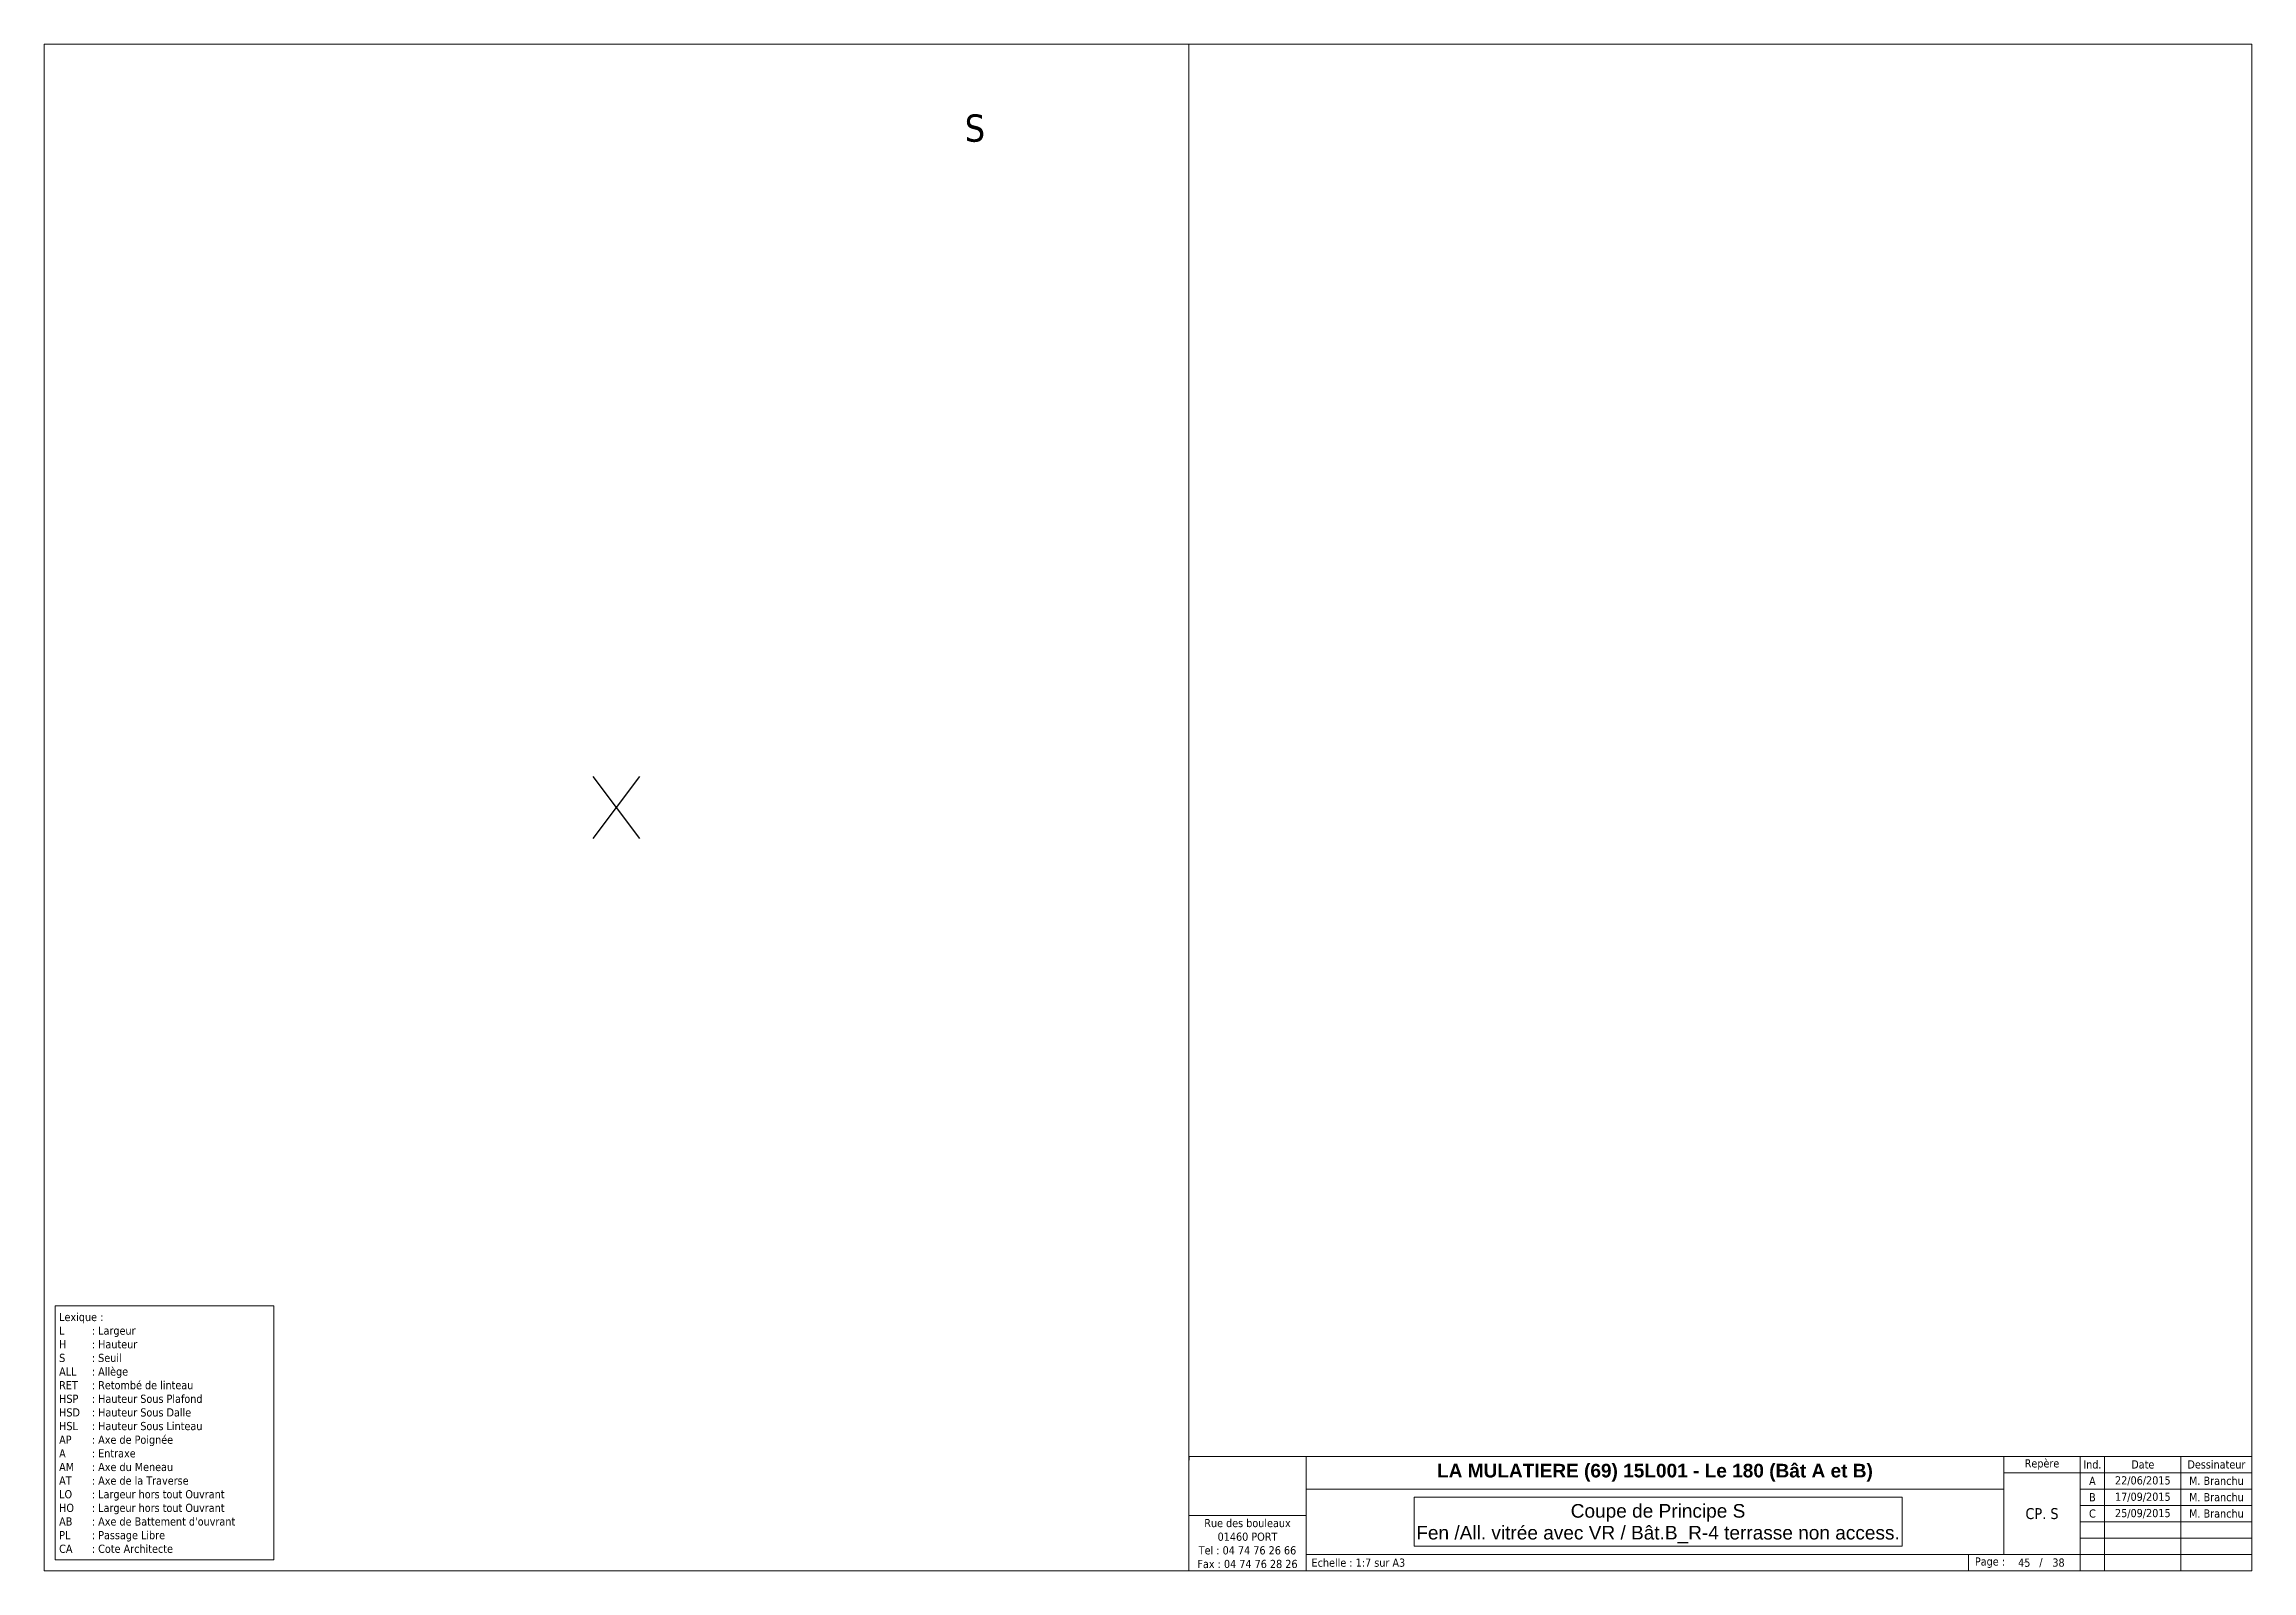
# Paper-space layout 'CP. S' of a CAD drawing. Header units: millimetres. Extents: x -125 to 280, y 21 to 301.
# The model-space entities are those that its viewports show. They can reach past a viewport. Long polylines and large blocks are cut down to what shows.
import ezdxf
from ezdxf.enums import TextEntityAlignment as Align

# ---------------------------------------------------------------- set-up
doc = ezdxf.new("R2010")
doc.units = ezdxf.units.MM
doc.header["$PDMODE"] = 35
doc.header["$PDSIZE"] = 0.5
doc.linetypes.add('POINTILLE', pattern=[6.35, 0, -6.35])
doc.layers.get('0').update_dxf_attribs({"lineweight": 13})
doc.layers.get('Defpoints').update_dxf_attribs({"true_color": 0xc2a584})
for name, color, linetype, lineweight, plot in [('0 - Invisible', 43, 'Continuous', 0, False), ('0 - Trame', 1, 'Continuous', 0, False), ('Intouchable', 252, 'Continuous', 13, False), ('Non visible', 163, 'Continuous', 25, False)]:
    doc.layers.add(name, color=color, linetype=linetype, lineweight=lineweight, plot=plot)
doc.layers.add('1 - Cache', color=7, linetype='Continuous', lineweight=0, true_color=0xffffff)
for name, color, linetype, lineweight in [('1 - Cartouche', 7, 'Continuous', 13), ('1 - Texte', 7, 'Continuous', 13), ('Texte', 7, 'Continuous', 13)]:
    doc.layers.add(name, color=color, linetype=linetype, lineweight=lineweight)
doc.styles.get("Standard").update_dxf_attribs({"font": 'ARIALUNI.TTF'})
doc.styles.add('Texte Poralu', font='tahomabd.ttf')
picture_1 = doc.add_image_def('image1.jpg', size_in_pixel=(1285, 649))

# ---------------------------------------------------------------- blocks, each defined once
blk = doc.blocks.new('*U37')
at = {"layer": '1 - Cartouche'}
blk.add_lwpolyline([(-405, 1.250555214937776e-12), (0, 1.250555214937776e-12), (0, 280.0000000000013), (-405, 280.0000000000013), (-405, 1.250555214937776e-12)], dxfattribs=at)
blk = doc.blocks.new('*U45')
at = {"layer": '0 - Invisible'}
blk.add_lwpolyline([(-20.06665547347202, -23.29079919409006), (20.06665547347224, -23.29079919409006), (20.06665547347224, 23.29079919408992), (-20.06665547347202, 23.29079919408992)], close=True, dxfattribs=at)
at = {"layer": 'Texte', "insert": (-19.31665547347202, -6.821210263296962e-14), "char_height": 1.5, "attachment_point": 4, "style": 'Texte Poralu'}
blk.add_mtext("\\pt1.125;Lexique :\\P\\pt6;L ^I: Largeur \\PH ^I: Hauteur\\PS ^I: Seuil\\PALL^I: Allège\\PRET^I: Retombé de linteau\\PHSP^I: Hauteur Sous Plafond\\PHSD^I: Hauteur Sous Dalle\\PHSL^I: Hauteur Sous Linteau\\PAP^I: Axe de Poignée\\PA^I: Entraxe\\PAM^I: Axe du Meneau\\PAT^I: Axe de la Traverse\\PLO^I: Largeur hors tout Ouvrant\\PHO^I: Largeur hors tout Ouvrant\\PAB^I: Axe de Battement d'ouvrant\\PPL^I: Passage Libre\\PCA^I: Cote Architecte", dxfattribs=at)
blk = doc.blocks.new('Cartouche - Total de page')
at = {"layer": '1 - Cartouche', "color": 0, "insert": (0, 0), "char_height": 5, "attachment_point": 5, "style": 'Texte Poralu'}
blk.add_mtext('38', dxfattribs=at)
blk = doc.blocks.new('Cartouche - Indice A')
at = {"insert": (0, 0), "char_height": 10, "attachment_point": 5, "style": 'Texte Poralu'}
blk.add_mtext('A', dxfattribs=at)
blk = doc.blocks.new('Cartouche - Indice B')
at = {"insert": (0, 0), "char_height": 10, "attachment_point": 5, "style": 'Texte Poralu'}
blk.add_mtext('B', dxfattribs=at)
blk = doc.blocks.new('Cartouche - Indice C')
at = {"insert": (0, 0), "char_height": 10, "attachment_point": 5, "style": 'Texte Poralu'}
blk.add_mtext('C', dxfattribs=at)
blk = doc.blocks.new("Cartouche - Nom d'affaire")
at = {"layer": '1 - Cartouche', "insert": (0, 0), "char_height": 5, "attachment_point": 5, "style": 'Texte Poralu'}
blk.add_mtext('{\\fArial|b1|i0|c0|p34;LA MULATIERE (69) 15L001 - Le 180 (Bât A et B)}', dxfattribs=at)
blk = doc.blocks.new('Cartouche - Indice A - Date')
at = {"insert": (0, 0), "char_height": 1.5, "attachment_point": 5, "style": 'Texte Poralu'}
blk.add_mtext('22/06/2015', dxfattribs=at)
blk = doc.blocks.new('Cartouche - Indice B - Date')
at = {"insert": (0, 0), "char_height": 1.5, "attachment_point": 5, "style": 'Texte Poralu'}
blk.add_mtext('17/09/2015', dxfattribs=at)
blk = doc.blocks.new('Cartouche - Indice C - Date')
at = {"insert": (0, 0), "char_height": 10, "attachment_point": 5, "style": 'Texte Poralu'}
blk.add_mtext('25/09/2015', dxfattribs=at)
blk = doc.blocks.new('Cartouche - Indice A - Projeteur')
at = {"insert": (0, 0), "char_height": 10, "attachment_point": 5, "style": 'Texte Poralu'}
blk.add_mtext('M. Branchu', dxfattribs=at)
blk = doc.blocks.new('Cartouche - Indice B - Projeteur')
at = {"insert": (0, 0), "char_height": 10, "attachment_point": 5, "style": 'Texte Poralu'}
blk.add_mtext('M. Branchu', dxfattribs=at)
blk = doc.blocks.new('Cartouche - Indice C - Projeteur')
at = {"insert": (0, 0), "char_height": 10, "attachment_point": 5, "style": 'Texte Poralu'}
blk.add_mtext('M. Branchu', dxfattribs=at)
blk = doc.blocks.new('*U35')
at = {"layer": '1 - Cartouche'}
for points in [[(-195, 4.913830070320489e-13), (-173.5000000000073, -6.784574607151377e-12), (-173.5000000000073, 20.99999999999321), (-195.0000000000073, 20.99999999999321)], [(-173.5000000000073, 15.00000000000049), (-45.49999999998181, 15.00000000000049), (-45.5, 21.00000000000049), (-173.5000000000073, 20.99999999999321)], [(-45.5, 18.00000000000049), (-31.5, 18.00000000000049), (-31.5, 21.00000000000049), (-45.5, 21.00000000000049)], [(-31.5, 18.00000000000049), (-27, 18.00000000000049), (-27, 21.00000000000049), (-31.5, 21.00000000000049)], [(-27, 18.00000000000049), (-13, 18.00000000000049), (-13, 21.00000000000049), (-27, 21.00000000000049)], [(-13, 18.00000000000049), (0, 18.00000000000049), (0, 21.00000000000049), (-13, 21.00000000000049)], [(-45.49999999998181, 3.000000000007767), (-31.5, 3.000000000000491), (-31.5, 18.00000000000049), (-45.5, 18.00000000000049)], [(-31.5, 15.00000000000049), (-27, 15.00000000000049), (-27, 18.00000000000049), (-31.5, 18.00000000000049)], [(-27, 15.00000000000049), (-13, 15.00000000000049), (-13, 18.00000000000049), (-27, 18.00000000000049)], [(-13, 15.00000000000049), (0, 15.00000000000049), (0, 18.00000000000049), (-13, 18.00000000000049)], [(-173.5000000000073, 2.999999999993215), (-45.49999999998181, 3.000000000007767), (-45.49999999999636, 15.00000000000049), (-173.5000000000073, 15.00000000000049)], [(-31.5, 12.00000000000049), (-27, 12.00000000000049), (-27, 15.00000000000049), (-31.5, 15.00000000000049)], [(-27, 12.00000000000049), (-13, 12.00000000000049), (-13, 15.00000000000049), (-27, 15.00000000000049)], [(-13, 12.00000000000049), (0, 12.00000000000049), (0, 15.00000000000049), (-13, 15.00000000000049)], [(-31.5, 9.000000000000492), (-27, 9.000000000000492), (-27, 12.00000000000049), (-31.5, 12.00000000000049)], [(-31.5, 6.000000000000491), (-27, 6.000000000000491), (-27, 9.000000000000492), (-31.5, 9.000000000000492)], [(-27, 9.000000000000492), (-13, 9.000000000000492), (-13, 12.00000000000049), (-27, 12.00000000000049)], [(-27, 6.000000000000491), (-13, 6.000000000000491), (-13, 9.000000000000492), (-27, 9.000000000000492)], [(-13, 9.000000000000492), (0, 9.000000000000492), (0, 12.00000000000049), (-13, 12.00000000000049)], [(-13, 6.000000000000491), (0, 6.000000000000491), (0, 9.000000000000492), (-13, 9.000000000000492)], [(-31.5, 3.000000000000491), (-27, 3.000000000000491), (-27, 6.000000000000491), (-31.5, 6.000000000000491)], [(-27, 3.000000000000491), (-13, 3.000000000000491), (-13, 6.000000000000491), (-27, 6.000000000000491)], [(-13, 3.000000000000491), (0, 3.000000000000491), (0, 6.000000000000491), (-13, 6.000000000000491)], [(-173.5000000000073, -6.784574607151377e-12), (-51.99999999998181, 7.767340621215474e-12), (-51.99999999998181, 3.000000000000491), (-173.5000000000073, 2.999999999993215)], [(-51.99999999998181, 7.767340621215474e-12), (-31.5, 4.913830070320489e-13), (-31.5, 3.000000000000491), (-51.99999999998181, 3.000000000007767)], [(-31.5, 4.913830070320489e-13), (-27, 4.913830070320489e-13), (-27, 3.000000000000491), (-31.5, 3.000000000000491)], [(-27, 4.913830070320489e-13), (-13, 4.913830070320489e-13), (-13, 3.000000000000491), (-27, 3.000000000000491)], [(-13, 4.913830070320489e-13), (0, 4.913830070320489e-13), (0, 3.000000000000491), (-13, 3.000000000000491)]]:
    blk.add_lwpolyline(points, close=True, dxfattribs=at)
for name, p, xscale, yscale, zscale in [("Cartouche - Nom d'affaire", (-109.5000000000036, 17.99999999999686), 0.5, 0.5, 0.5), ('Cartouche - Indice A', (-29.25, 16.5000000000005), 0.15, 0.15, 0.15), ('Cartouche - Indice A - Projeteur', (-6.499999999999999, 16.50000000000095), 0.15, 0.15, 0.15), ('Cartouche - Indice B', (-29.24999999999988, 13.50000000000061), 0.15, 0.15, 0.15), ('Cartouche - Indice B - Projeteur', (-6.500000000000283, 13.50000000000084), 0.15, 0.15, 0.15), ('Cartouche - Indice C', (-29.24999999999988, 10.5000000000005), 0.1499999999999986, 0.1499999999999986, 0.1499999999999986), ('Cartouche - Indice C - Date', (-20.00000000000023, 10.5000000000005), 0.1499999999999986, 0.1499999999999986, 0.1499999999999986), ('Cartouche - Indice C - Projeteur', (-6.500000000000114, 10.50000000000084), 0.1500000000000004, 0.1500000000000004, 0.1500000000000004), ('Cartouche - Total de page', (-35.47095366016552, 1.500000000000491), 0.3, 0.3, 0.3)]:
    blk.add_blockref(name, p, dxfattribs=dict(xscale=xscale, yscale=yscale, zscale=zscale))
for name, p in [('Cartouche - Indice A - Date', (-20.00000000000006, 16.50000000000061)), ('Cartouche - Indice B - Date', (-20.00000000000034, 13.5000000000005))]:
    blk.add_blockref(name, p)
at = {"layer": '1 - Cartouche', "char_height": 1.5, "style": 'Texte Poralu'}
for s, insert, attachment_point in [('Repère', (-38.5, 19.50000000000049), 5), ('Ind.', (-29.25, 19.50000000000049), 5), ('Date', (-20, 19.50000000000049), 5), ('Dessinateur', (-6.5, 19.50000000000049), 5), ('Rue des bouleaux\\P01460 PORT\\PTel : 04 74 76 26 66\\PFax : 04 74 76 28 26', (-184.2500000000109, 4.999999999993215), 5), ('Page : ', (-50.80641370046101, 1.500000000007881), 4), ('/', (-38.69157152450401, 1.500000000007654), 5)]:
    blk.add_mtext(s, dxfattribs=dict(at, insert=insert, attachment_point=attachment_point))
at = {"layer": '1 - Cartouche', "style": 'Texte Poralu'}
for tag, height, p in [('DESIGNATION', 2.5, (-109.4999999999945, 9.000000000000492)), ('REPERE', 2, (-38.5, 10.50000000000049)), ('NUM_PAGE', 1.5, (-41.91218938884248, 1.500000000007767))]:
    blk.add_attdef(tag, text='', height=height, dxfattribs=at).set_placement(p, align=Align.MIDDLE_CENTER)
blk.add_attdef('ECHELLE', text='', height=1.5, dxfattribs=at).set_placement((-172.5000000000073, 1.499999999993215), align=Align.MIDDLE_LEFT)
at = {"layer": '1 - Cache'}
image = blk.add_image(picture_1, insert=(-195.0000000000073, 10.14124513617999), size_in_units=(21.500000000000004, 10.858754863813232), dxfattribs=at)
blk = doc.blocks.new('Cadre Coupe_Elev')
blk.add_point((8000, 1500))
at = {"layer": '0 - Trame'}
for points in [[(500, 500), (9500, 500), (9500, 9500), (500, 9500)], [(500, 1500), (9500, 1500), (9500, 500), (500, 500)]]:
    blk.add_lwpolyline(points, close=True, dxfattribs=at)
at = {"layer": 'Defpoints'}
for p in [(5000, 5729.996620553562), (4999.999999999971, 3733.496620553549), (5000, 1200), (5000, 1000), (5000, 800)]:
    blk.add_point(p, dxfattribs=at)
at = {"color": 7}
blk.add_attdef('REPERE_1', text='', height=300, dxfattribs=at).set_placement((1000, 9000), align=Align.MIDDLE_CENTER)
at = {"layer": '1 - Texte', "color": 7}
for tag, p in [('DEFINITION1', (5000, 1200)), ('DEFINITION2', (5000, 800))]:
    blk.add_attdef(tag, text='', height=250, dxfattribs=at).set_placement(p, align=Align.MIDDLE_CENTER)
at = {"layer": 'Non visible', "style": 'Texte Poralu'}
for p in [(5447.11721373623, 4905.799125232807), (5447.11721373623, 4605.799125232807)]:
    blk.add_attdef('REPERE_2', text='', height=35, dxfattribs=at).set_placement(p, align=Align.MIDDLE_LEFT)
blk = doc.blocks.new('Cadre centrage dessin')
at = {"layer": 'Defpoints'}
for p, q in [((-682.5, 906.5000000000127), (-582.5, 906.5000000000127)), ((-682.5, 806.5000000000127), (-682.5, 906.5000000000127)), ((582.5, 906.5000000000127), (682.5, 906.5000000000127)), ((682.5, 906.5000000000127), (682.5, 806.5000000000127)), ((-30.07397687401681, -39.94441030959297), (30.07397687401681, 39.94441030959297)), ((30.07397687401681, -39.94441030959297), (-30.07397687401681, 39.94441030959297)), ((-682.5, -906.5000000000127), (-682.5, -806.5000000000127)), ((682.4999999999999, -806.5000000000127), (682.5, -906.4999999999945)), ((-582.5, -906.5000000000127), (-682.5, -906.5000000000127)), ((682.5000000000582, -906.5000000000127), (582.5000000000582, -906.5000000000127)), ((-735, -1016.500000000013), (-635, -1016.500000000013)), ((-735, -1116.500000000013), (-735, -1016.500000000013)), ((634.9999999999418, -1016.500000000013), (734.9999999999418, -1016.500000000013)), ((734.9999999999418, -1016.500000000013), (734.9999999999418, -1116.500000000013)), ((-30.00000000002728, -2036.500000000015), (29.9999999999709, -1956.500000000013)), ((29.9999999999709, -2036.500000000015), (-30.00000000002728, -1956.500000000013)), ((-735, -2976.500000000013), (-735, -2876.500000000013)), ((-635, -2976.500000000013), (-735, -2976.500000000013)), ((735, -2976.500000000013), (635, -2976.500000000013))]:
    blk.add_line(p, q, dxfattribs=at)
at = {"layer": 'Defpoints', "linetype": 'POINTILLE', "ltscale": 2}
for p, q in [((682.5, -906.4999999999945), (682.5, -906.5000000000455)), ((682.5, -906.5000000000455), (682.5000000000582, -906.5000000000127)), ((734.9999999999418, -2829.50000000002), (734.9999999999418, -2829.500000000071)), ((734.9999999999418, -2829.500000000071), (735, -2976.500000000013))]:
    blk.add_line(p, q, dxfattribs=at)

msp = doc.modelspace()

# ---------------------------------------------------------------- linework, layer by layer
at = {"layer": 'Intouchable'}
msp.add_lwpolyline([(187450.0000000019, -8500), (189500, -8500), (189500, -8200.000000000698), (187450.0000000019, -8200.000000000698)], close=True, dxfattribs=at)
msp.add_point((188475.0000000007, -8350.000000000698), dxfattribs=at)

# ---------------------------------------------------------------- block references
ref = msp.add_blockref('Cadre Coupe_Elev', (180000, -10000))
ref.add_attrib('REPERE_2', 'S', dxfattribs={"layer": 'Non visible', "height": 35, "style": 'Texte Poralu'}).set_placement((185447.1172137362, -5094.200874767193), align=Align.MIDDLE_LEFT)
ref.add_attrib('REPERE_2', 'S', dxfattribs={"layer": 'Non visible', "height": 35, "style": 'Texte Poralu'}).set_placement((185447.1172137362, -5394.200874767193), align=Align.MIDDLE_LEFT)
ref.add_attrib('DEFINITION1', 'Coupe de Principe S', dxfattribs={"layer": '1 - Texte', "color": 7, "height": 250}).set_placement((185000, -8800), align=Align.MIDDLE_CENTER)
ref.add_attrib('DEFINITION2', 'Fen /All. vitrée avec VR / Bât.B_R-4 terrasse non access.', dxfattribs={"layer": '1 - Texte', "color": 7, "height": 250}).set_placement((185000, -9200), align=Align.MIDDLE_CENTER)
msp.add_blockref('Cadre centrage dessin', (185000, -4270.003379446438), dxfattribs=at)
at = {"layer": 'Intouchable', "xscale": 30, "yscale": 30, "zscale": 30}
msp.add_blockref('Cartouche - Total de page', (189102.9046339835, -8350.000000000698), dxfattribs=at)

# ---------------------------------------------------------------- texts
at = {"style": 'Texte Poralu'}
msp.add_attdef('45', text='', height=150, dxfattribs=at).set_placement((188475.0000000007, -8350.000000000698), align=Align.MIDDLE_CENTER)
at = {"layer": 'Intouchable', "char_height": 150, "style": 'Texte Poralu'}
for s, insert, attachment_point in [('Page : ', (187569.3586299538, -8350), 4), ('/', (188780.8428475496, -8350), 5)]:
    msp.add_mtext(s, dxfattribs=dict(at, insert=insert, attachment_point=attachment_point))

psp = doc.layouts.new('CP. S')

# ---------------------------------------------------------------- linework, layer by layer
at = {"layer": '1 - Cartouche'}
for points in [[(-125.1649336838584, 301.1751263822173), (84.83506631613432, 301.1751263822173), (84.83506631613432, 42.17512638221658), (84.83506631613432, 42.17512638220925), (84.83506631614159, 21.17512638221729), (-125.1649336838584, 21.17512638221729)], [(84.83506631613432, 301.1751263822172), (279.8350663161416, 301.1751263822173), (279.8350663161416, 42.17512638221653), (279.8350663161416, 42.17512638220919), (279.8350663161489, 42.17512638221357), (84.83506631613432, 42.17512638221357)]]:
    psp.add_lwpolyline(points, close=True, dxfattribs=at)

# ---------------------------------------------------------------- block references
for name, p in [('*U37', (279.8350663161416, 21.17512638221604)), ('*U45', (-103.0982782103864, 46.46592557630734))]:
    psp.add_blockref(name, p)
ref = psp.add_blockref('*U35', (279.8350663161416, 21.17512638221604))
ref.add_attrib('ECHELLE', 'Echelle : 1:7 sur A3', dxfattribs={"layer": '1 - Cartouche', "height": 1.5, "style": 'Texte Poralu'}).set_placement((107.3350663161343, 22.67512638220925), align=Align.MIDDLE_LEFT)
ref.add_attrib('REPERE', 'CP. S', dxfattribs={"layer": '1 - Cartouche', "height": 2, "style": 'Texte Poralu'}).set_placement((241.3350663161416, 31.67512638221653), align=Align.MIDDLE_CENTER)

# ---------------------------------------------------------------- viewports
vp = psp.add_viewport(center=(-20.16493368385841, 161.1751263822173), size=(210, 280.0000000000001), view_center_point=(185000, -6266.503379446451), view_height=1960, dxfattribs=at)
vp.dxf.flags = 0x10000  # cut along an outline
vp.dxf.clipping_boundary_handle = psp.add_lwpolyline([(-125.1649336838584, 301.1751263822173), (84.83506631613432, 301.1751263822173), (84.83506631613432, 42.17512638221658), (84.83506631613432, 42.17512638220925), (84.83506631614159, 21.17512638221729), (-125.1649336838584, 21.17512638221729)], format="xyb", close=True, dxfattribs={"invisible": 1}).dxf.handle
vp = psp.add_viewport(center=(182.3350663161416, 171.6751263822133), size=(195.0000000000146, 259.0000000000081), view_center_point=(185000, -4270.003379446438), view_height=1813.000000000057, status=3, dxfattribs=at)
vp.dxf.flags = 0x10000  # cut along an outline
vp.dxf.clipping_boundary_handle = psp.add_lwpolyline([(84.83506631613432, 301.1751263822172), (279.8350663161416, 301.1751263822173), (279.8350663161416, 42.17512638221653), (279.8350663161416, 42.17512638220919), (279.8350663161489, 42.17512638221357), (84.83506631613432, 42.17512638221357)], format="xyb", close=True, dxfattribs={"invisible": 1}).dxf.handle
at = {"layer": 'Defpoints', "view_target_point": (5036.237836773623, -9193.420038444921)}
psp.add_viewport(center=(170.8989023449494, 30.17512638221289), size=(89.51965877003568, 8.99999999999709), view_center_point=(179963.7621632264, 193.4200384449214), view_height=899.9999999997086, status=4, dxfattribs=at)
at = {"layer": 'Defpoints'}
psp.add_viewport(center=(238.0850663161507, 22.67512638221691), size=(20.49999999998181, 2.99999999999924), view_center_point=(188475.0000000007, -8350.000000000698), view_height=299.9999999999239, status=5, dxfattribs=at)

doc.saveas('drawing.dxf')
